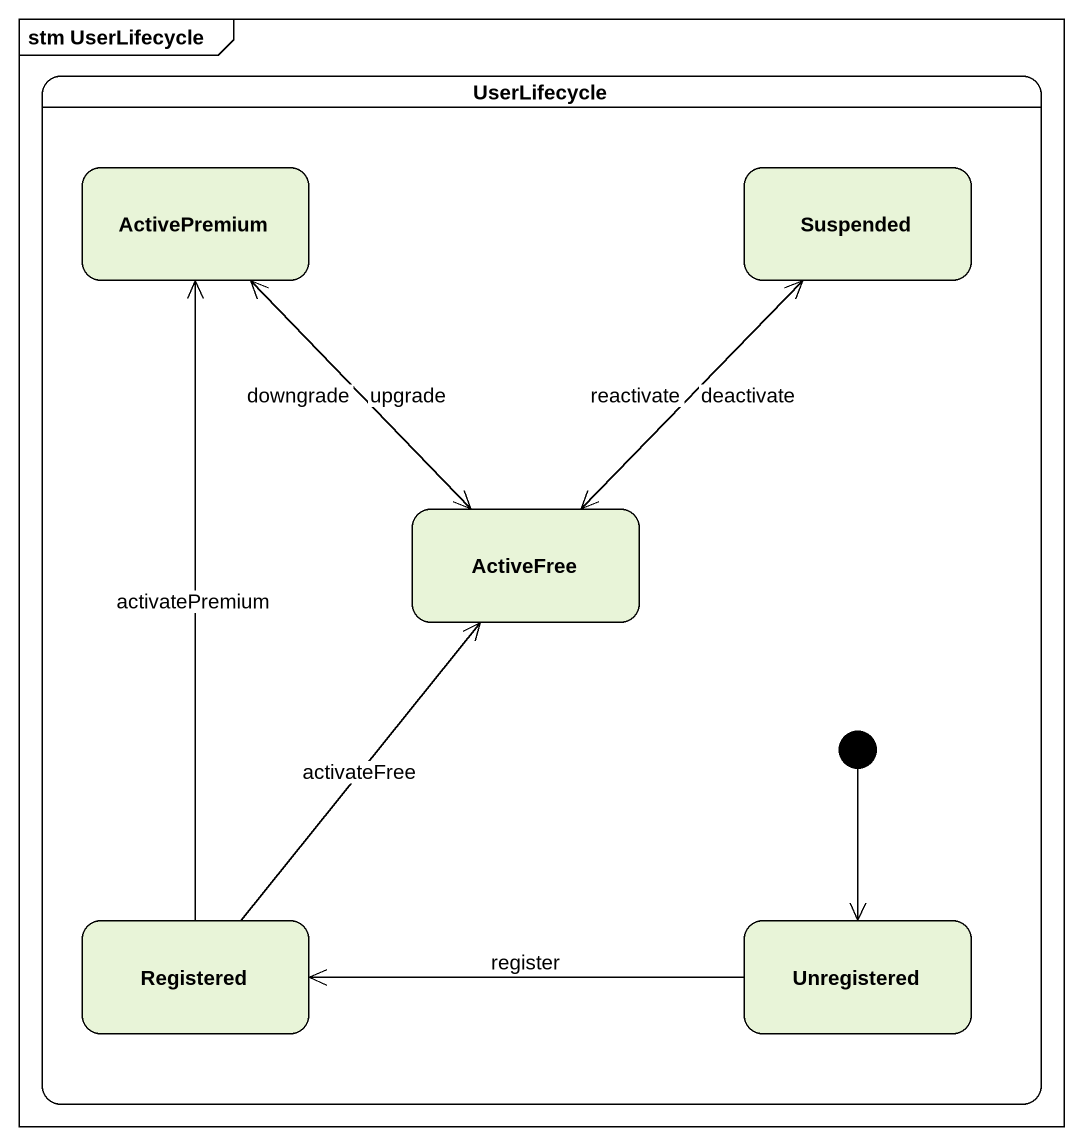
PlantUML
@startuml
mainframe stm UserLifecycle
hide empty description
state UserLifecycle {
  state ActivePremium
  state Suspended
  state ActiveFree
  state Registered
  state Unregistered
  [*] --> Unregistered
}
ActivePremium --> ActiveFree : downgrade
Suspended --> ActiveFree : reactivate
ActiveFree -up-> ActivePremium : upgrade
ActiveFree -up-> Suspended : deactivate
Registered -up-> ActivePremium : activatePremium
Registered -up-> ActiveFree : activateFree
Unregistered -left-> Registered : register
@enduml
